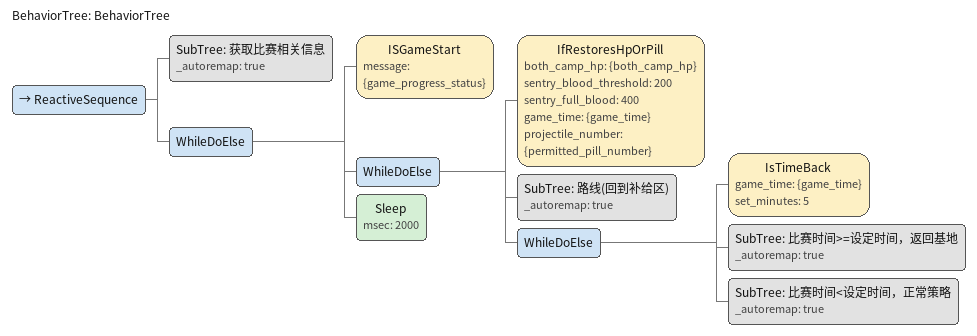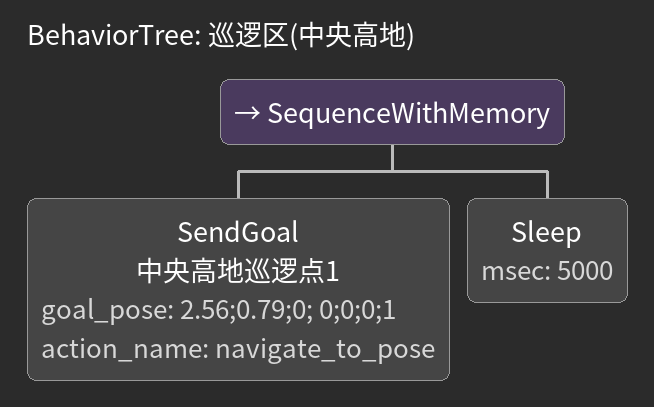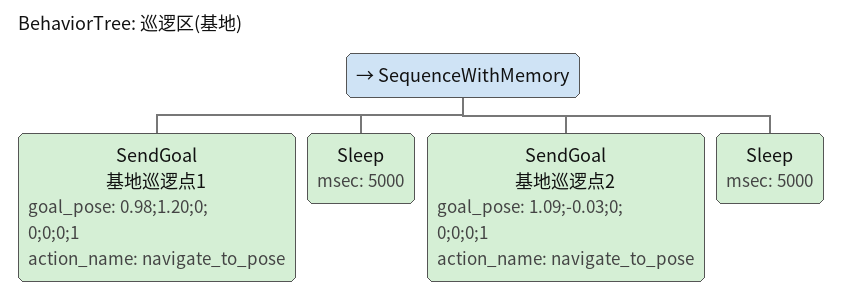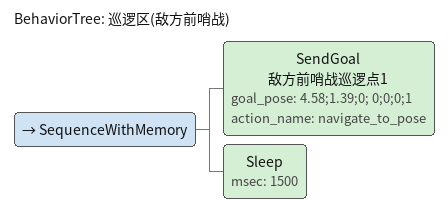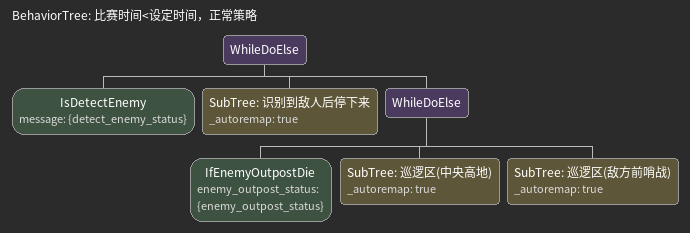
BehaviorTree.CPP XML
<BehaviorTree ID="BehaviorTree">
  <ReactiveSequence>
    <SubTree ID="获取比赛相关信息" _autoremap="true"/>
    <WhileDoElse>
      <ISGameStart message="{game_progress_status}"/>
      <WhileDoElse>
        <IfRestoresHpOrPill both_camp_hp="{both_camp_hp}" sentry_blood_threshold="200" sentry_full_blood="400" game_time="{game_time}" projectile_number="{permitted_pill_number}"/>
        <SubTree ID="路线(回到补给区)" _autoremap="true"/>
        <WhileDoElse>
          <IsTimeBack game_time="{game_time}" set_minutes="5"/>
          <SubTree ID="比赛时间>=设定时间，返回基地" _autoremap="true"/>
          <SubTree ID="比赛时间&lt;设定时间，正常策略" _autoremap="true"/>
        </WhileDoElse>
      </WhileDoElse>
      <Sleep msec="2000"/>
    </WhileDoElse>
  </ReactiveSequence>
</BehaviorTree>

<BehaviorTree ID="巡逻区(中央高地)">
  <SequenceWithMemory>
    <SendGoal name="中央高地巡逻点1" goal_pose="2.56;0.79;0; 0;0;0;1" action_name="navigate_to_pose"/>
    <Sleep msec="5000"/>
  </SequenceWithMemory>
</BehaviorTree>

<BehaviorTree ID="巡逻区(基地)">
  <SequenceWithMemory>
    <SendGoal name="基地巡逻点1" goal_pose="0.98;1.20;0; 0;0;0;1" action_name="navigate_to_pose"/>
    <Sleep msec="5000"/>
    <SendGoal name="基地巡逻点2" goal_pose="1.09;-0.03;0; 0;0;0;1" action_name="navigate_to_pose"/>
    <Sleep msec="5000"/>
  </SequenceWithMemory>
</BehaviorTree>

<BehaviorTree ID="巡逻区(敌方前哨战)">
  <SequenceWithMemory>
    <SendGoal name="敌方前哨战巡逻点1" goal_pose="4.58;1.39;0; 0;0;0;1" action_name="navigate_to_pose"/>
    <Sleep msec="1500"/>
  </SequenceWithMemory>
</BehaviorTree>

<BehaviorTree ID="比赛时间&lt;设定时间，正常策略">
  <WhileDoElse>
    <IsDetectEnemy message="{detect_enemy_status}"/>
    <SubTree ID="识别到敌人后停下来" _autoremap="true"/>
    <WhileDoElse>
      <IfEnemyOutpostDie enemy_outpost_status="{enemy_outpost_status}"/>
      <SubTree ID="巡逻区(中央高地)" _autoremap="true"/>
      <SubTree ID="巡逻区(敌方前哨战)" _autoremap="true"/>
    </WhileDoElse>
  </WhileDoElse>
</BehaviorTree>
